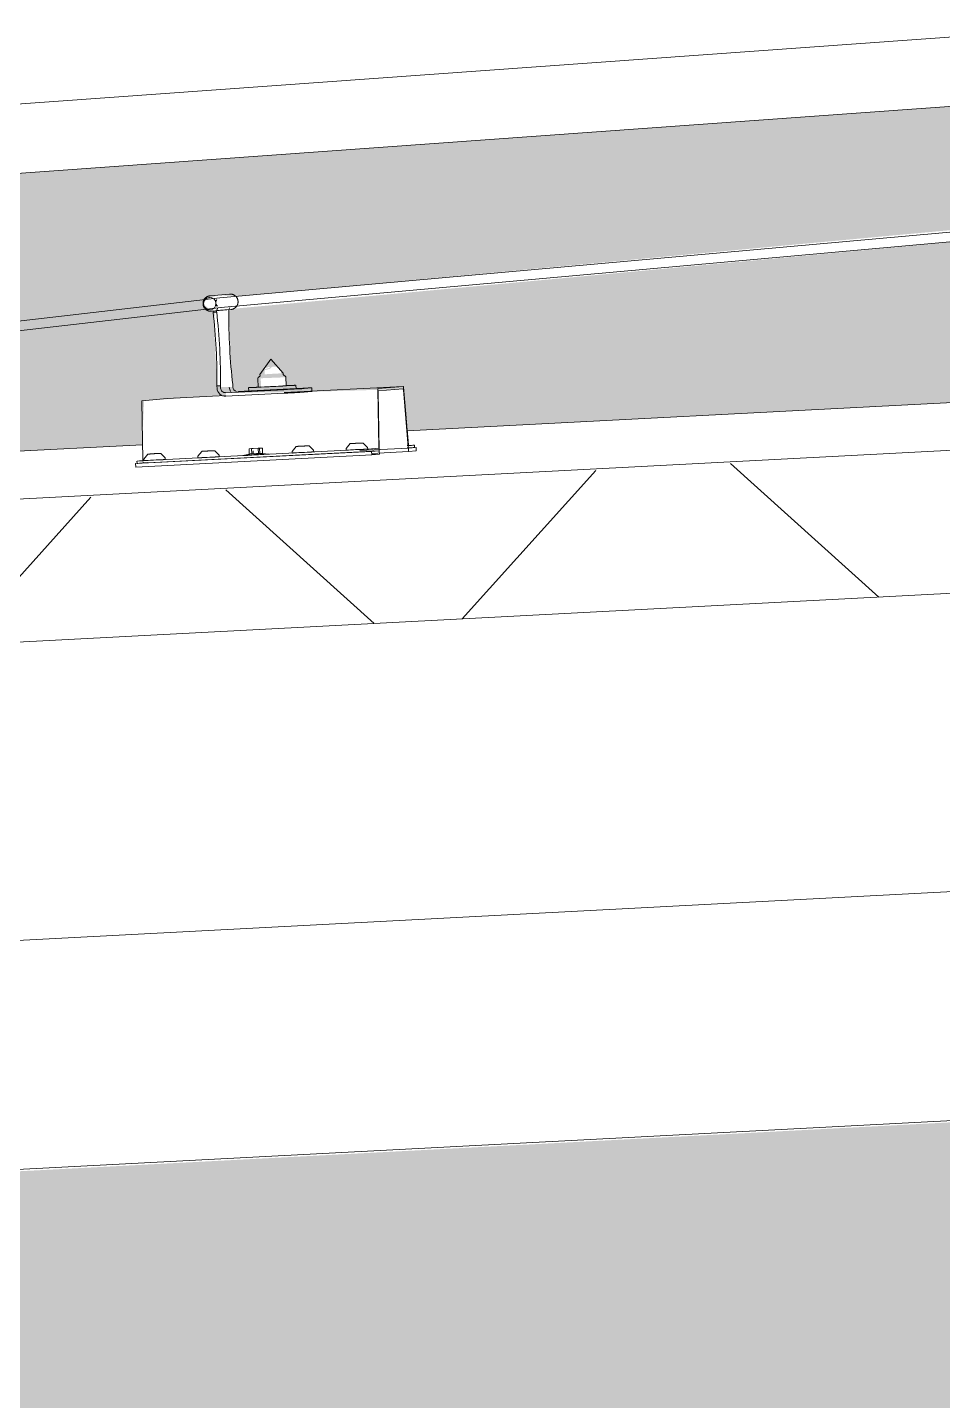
# Model space of a CAD drawing. Header units: millimetres. Extents: x 4237772 to 4686020, y -673 to 29459.
# Drawn here: x 4447365 to 4448133, y 9588 to 10741 of the extents above; entities that cross this region are included whole.
import ezdxf

# ---------------------------------------------------------------- set-up
doc = ezdxf.new("R2010")
doc.units = ezdxf.units.MM
for name, color, linetype, lineweight in [('A-GENM', 13, 'Continuous', 5), ('A-ROOF', 132, 'Continuous', 5), ('A-ROOF-PATT', 132, 'Continuous', 5), ('Q-SPCQ', 91, 'Continuous', 5)]:
    doc.layers.add(name, color=color, linetype=linetype, lineweight=lineweight)

# ---------------------------------------------------------------- blocks, each defined once
blk = doc.blocks.new('Mechanical - Condensers - Mechanical - Condensers-1249279-SECTION - GRIDS B1-B2')
at = {"layer": 'A-GENM'}
h = blk.add_hatch(color=256, dxfattribs=at)
h.paths.add_polyline_path([(4415037.4, 8329.8), (4436182.7, 9438.4), (4436182.7, 10891.3), (4436172.5, 10891.3), (4436172.5, 10439.2), (4414985.1, 9328.4), (4415005.1, 8947.9)])
h.paths.add_polyline_path([(4436716.5, 9466.4), (4437172.1, 9490.2), (4437172.1, 13590.3), (4461105.5, 13590.3), (4461105.5, 14590.3), (4437034.5, 14590), (4436716.5, 14562.1), (4436716.5, 9584)])
h.paths.add_polyline_path([(4436182.7, 10904), (4436182.7, 11332.6), (4436172.5, 11332.6), (4436172.5, 10904)])
h.paths.add_polyline_path([(4436182.7, 11345.3), (4436182.7, 14590.3), (4436172.5, 14590.3), (4436172.5, 11345.3)])
h.paths.add_polyline_path([(4475115.8, 13590.3), (4477373.7, 13590.3), (4477373.7, 14590.3), (4461305.5, 14590.3), (4461305.5, 13590.3), (4474992.1, 13590.3)])
blk.add_hatch(color=256, dxfattribs=at).paths.add_polyline_path([(4414985.1, 9328.4), (4436172.5, 10439.2), (4436075.1, 10534.1), (4414982.2, 9426), (4414981.9, 9414.9), (4414983.9, 9354.3)])
blk.add_line((4436075.1, 10534.1), (4414982.5, 9428.3), dxfattribs=at)
blk = doc.blocks.new('Static Line_Sayfa_Metal Deck_Pan Mount - Up to 15 _ pitch - Max 2 Users-1848369-SECTION - GRIDS B1-B2')
at = {"layer": 'Q-SPCQ'}
for p, q in [((4430069.6, 11248.9), (4421898.8, 10513.6)), ((4421899.5, 10505.7), (4430070.3, 11240.9)), ((4421898.8, 10513.6), (4421163.2, 10428.4)), ((4421906.9, 10516.9), (4421890.5, 10515.4)), ((4421907.1, 10516.9), (4421906.9, 10516.9)), ((4421164.1, 10420.4), (4421899.7, 10505.7)), ((4421891.5, 10502.4), (4421891.7, 10502.5)), ((4421891.7, 10502.5), (4421908, 10503.9)), ((4421893, 10502.8), (4421893, 10501.6)), ((4421893, 10501.6), (4421896, 10501.8)), ((4421896, 10503), (4421897, 10505.1)), ((4421896, 10503), (4421906.3, 10503.9)), ((4421896, 10501.8), (4421896, 10503)), ((4421907.2, 10505.7), (4421906.3, 10503.9)), ((4421906.3, 10503.9), (4421906.3, 10502.7)), ((4421932.4, 10449.4), (4421941.5, 10462.3)), ((4421951.8, 10450.4), (4421941.5, 10462.3)), ((4421930.6, 10446.1), (4421930.9, 10446.8)), ((4421930.6, 10446.1), (4421930.9, 10438.7)), ((4421932.1, 10447.6), (4421930.9, 10446.8)), ((4421932.5, 10448.3), (4421932.1, 10447.6)), ((4421932.4, 10449.4), (4421932.5, 10448.3)), ((4421951.9, 10449.4), (4421951.8, 10450.4)), ((4421951.9, 10449.4), (4421952.3, 10448.7)), ((4421953.6, 10448), (4421952.3, 10448.7)), ((4421954, 10447.3), (4421953.6, 10448)), ((4421954.4, 10439.9), (4421954, 10447.3)), ((4421903.6, 10431.7), (4421854.6, 10429.2)), ((4421899.2, 10439.9), (4421896.3, 10439.7)), ((4421896.3, 10439.7), (4421896.4, 10437.7)), ((4421899.3, 10437.9), (4421899.2, 10439.9)), ((4421952.5, 10436.6), (4421903.5, 10434.1)), ((4421903.7, 10431.1), (4421952.7, 10433.6)), ((4421909.5, 10440.8), (4421909.6, 10438.8)), ((4421913.8, 10435), (4421962.8, 10437.5)), ((4421922.8, 10438.3), (4421923, 10435.3)), ((4422052.7, 10439.4), (4421952.7, 10434.2)), ((4421963, 10434.5), (4421952.7, 10434)), ((4421962.7, 10437.3), (4421962.5, 10440.3)), ((4421969.3, 10437.6), (4421975.8, 10438.1)), ((4421969.5, 10434.6), (4421975.9, 10435.1)), ((4421976, 10435.2), (4421975.9, 10438.1)), ((4422031.3, 10436.7), (4422032.2, 10388.1)), ((4422052.7, 10439.4), (4422031.4, 10437.5)), ((4422032.5, 10386.1), (4422031.6, 10434.7)), ((4422031.7, 10435.5), (4422052.6, 10437.4)), ((4422052.8, 10436.6), (4422056.9, 10388.3)), ((4422057, 10390.4), (4422052.9, 10438.6)), ((4421834.1, 10377.9), (4421833.2, 10426.5)), ((4421833.3, 10427.3), (4421854.6, 10429.2)), ((4421837.8, 10377.1), (4422016.1, 10386.3)), ((4421926.6, 10387.2), (4421923.2, 10387)), ((4421923.2, 10387), (4421925.3, 10387.1)), ((4421923.4, 10382.5), (4421923.2, 10387)), ((4421925.3, 10387.1), (4421930.9, 10387.4)), ((4421925.3, 10387.1), (4421925.6, 10382.6)), ((4421926.7, 10385.2), (4421926.8, 10382.7)), ((4421930.9, 10387.4), (4421934.4, 10387.6)), ((4421930.9, 10387.4), (4421931.1, 10382.8)), ((4421934.4, 10387.6), (4421932.1, 10387.5)), ((4421932.1, 10387.5), (4421932.4, 10382.9)), ((4421934.4, 10387.6), (4421934.6, 10383)), ((4421977.5, 10384.4), (4421977.4, 10385.7)), ((4422004.7, 10387.1), (4422004.8, 10385.8)), ((4422016.1, 10385.5), (4422057.1, 10387.6)), ((4422057, 10387.6), (4422016.1, 10385.5)), ((4422032.5, 10385.4), (4422016.2, 10384.5)), ((4422022.8, 10386.7), (4422022.7, 10388)), ((4422032.5, 10385.4), (4422026.1, 10384.8)), ((4422032.1, 10387.4), (4422027.2, 10386.9)), ((4422027.4, 10384.9), (4422032.4, 10385.4)), ((4422032.7, 10382.4), (4422032.5, 10385.4)), ((4422063.4, 10388.2), (4422057, 10387.6)), ((4422057, 10387.8), (4422063.4, 10388.2)), ((4422057, 10387.6), (4422057.1, 10384.6)), ((4422057.1, 10387.6), (4422062.1, 10388.1)), ((4422057.1, 10384.6), (4422063.6, 10385.2)), ((4422057.1, 10384.8), (4422063.6, 10385.2)), ((4422062, 10390.1), (4422057.2, 10389.6)), ((4422062.2, 10388.1), (4422062.1, 10390.1)), ((4422063.6, 10385.2), (4422063.4, 10388.2)), ((4421828, 10374.6), (4422026.1, 10384.8)), ((4421828, 10374.6), (4421834.4, 10375.2)), ((4421828.2, 10371.6), (4421828, 10374.6)), ((4421828.2, 10371.6), (4422026.2, 10381.8)), ((4421829.1, 10376.7), (4421829.2, 10374.7)), ((4421829.2, 10376.7), (4421834, 10377.2)), ((4421834.3, 10375.2), (4421829.3, 10374.7)), ((4421837.9, 10375.4), (4421834.4, 10375.2)), ((4421834.9, 10378.3), (4421835, 10377)), ((4421837.9, 10375.1), (4422016.2, 10384.3)), ((4421852.9, 10378), (4421852.9, 10379.3)), ((4421880.2, 10380.7), (4421880.3, 10379.4)), ((4421898.2, 10380.3), (4421898.2, 10381.6)), ((4421923.6, 10382.5), (4421917.9, 10381.3)), ((4421926.8, 10381.8), (4421923.5, 10381.6)), ((4421923.5, 10381.6), (4421925.6, 10381.7)), ((4421925.6, 10381.7), (4421931.2, 10382)), ((4421931.2, 10382), (4421934.7, 10382.2)), ((4421934.7, 10382.2), (4421932.4, 10382.1)), ((4421939.8, 10382.5), (4421934.2, 10383)), ((4421959.4, 10384.8), (4421959.5, 10383.5)), ((4422026.1, 10384.8), (4422026.2, 10381.8)), ((4422026.2, 10383), (4422057.1, 10384.6)), ((4422026.2, 10381.8), (4422032.7, 10382.4)), ((4422026.2, 10382.1), (4422032.7, 10382.4))]:
    blk.add_line(p, q, dxfattribs=at)
at = {"layer": 'Q-SPCQ', "flags": 128}
for points in [[(4421885.6, 10512.4), (4421885.4, 10512.1), (4421885.3, 10511.9), (4421885.2, 10511.7), (4421885.1, 10511.4), (4421885, 10511.2), (4421884.9, 10511), (4421884.8, 10510.7), (4421884.8, 10510.5), (4421884.7, 10510.2), (4421884.7, 10510), (4421884.6, 10509.7), (4421884.6, 10509.4), (4421884.6, 10509.2), (4421884.6, 10508.9), (4421884.6, 10508.7), (4421884.6, 10508.4), (4421884.6, 10508.2), (4421884.7, 10507.9), (4421884.7, 10507.7), (4421884.8, 10507.4), (4421884.8, 10507.2), (4421884.9, 10506.9), (4421885, 10506.7), (4421885.1, 10506.4), (4421885.2, 10506.2), (4421885.3, 10506), (4421885.4, 10505.7), (4421885.6, 10505.5), (4421885.7, 10505.3), (4421885.9, 10505.1)], [(4421890.5, 10515.4), (4421890.3, 10515.4), (4421890, 10515.3), (4421889.8, 10515.3), (4421889.5, 10515.2), (4421889.2, 10515.2), (4421889, 10515.1), (4421888.7, 10515), (4421888.5, 10514.9), (4421888.3, 10514.8), (4421888, 10514.7), (4421887.8, 10514.5), (4421887.6, 10514.4), (4421887.4, 10514.2), (4421887.1, 10514.1), (4421886.9, 10513.9), (4421886.7, 10513.7), (4421886.6, 10513.6), (4421886.4, 10513.4), (4421886.2, 10513.2), (4421886, 10513), (4421885.9, 10512.8), (4421885.7, 10512.6)], [(4421908, 10503.9), (4421908.3, 10504), (4421908.6, 10504), (4421908.8, 10504), (4421909.1, 10504.1), (4421909.3, 10504.2), (4421909.6, 10504.3), (4421909.8, 10504.3), (4421910.1, 10504.5), (4421910.3, 10504.6), (4421910.5, 10504.7), (4421910.8, 10504.8), (4421911, 10504.9), (4421911.2, 10505.1), (4421911.4, 10505.2), (4421911.6, 10505.4), (4421911.8, 10505.6), (4421912, 10505.8), (4421912.2, 10506), (4421912.4, 10506.1), (4421912.5, 10506.3), (4421912.7, 10506.5), (4421912.9, 10506.8), (4421913, 10507), (4421913.1, 10507.2), (4421913.3, 10507.4), (4421913.4, 10507.7), (4421913.5, 10507.9), (4421913.6, 10508.1), (4421913.7, 10508.4), (4421913.7, 10508.6), (4421913.8, 10508.9), (4421913.9, 10509.1), (4421913.9, 10509.4), (4421913.9, 10509.6), (4421914, 10509.9), (4421914, 10510.1), (4421914, 10510.4), (4421914, 10510.7), (4421914, 10510.9), (4421913.9, 10511.2), (4421913.9, 10511.4), (4421913.9, 10511.7), (4421913.8, 10511.9), (4421913.7, 10512.2), (4421913.7, 10512.4), (4421913.6, 10512.7), (4421913.5, 10512.9), (4421913.4, 10513.1), (4421913.3, 10513.4), (4421913.1, 10513.6), (4421913, 10513.8), (4421912.9, 10514), (4421912.7, 10514.2), (4421912.6, 10514.5), (4421912.4, 10514.7), (4421912.2, 10514.8), (4421912, 10515), (4421911.8, 10515.2), (4421911.6, 10515.4), (4421911.4, 10515.5), (4421911.2, 10515.7), (4421911, 10515.8), (4421910.8, 10516), (4421910.6, 10516.1), (4421910.3, 10516.2), (4421910.1, 10516.3), (4421909.9, 10516.4), (4421909.6, 10516.5), (4421909.4, 10516.6), (4421909.1, 10516.7), (4421908.8, 10516.8), (4421908.6, 10516.8), (4421908.3, 10516.8), (4421908.1, 10516.9), (4421907.8, 10516.9), (4421907.5, 10516.9), (4421907.3, 10516.9), (4421907.1, 10516.9)], [(4421886.2, 10504.7), (4421886.4, 10504.5), (4421886.5, 10504.3), (4421886.7, 10504.1), (4421886.9, 10504), (4421887.1, 10503.8), (4421887.3, 10503.6), (4421887.6, 10503.5), (4421887.8, 10503.3), (4421888, 10503.2), (4421888.2, 10503.1), (4421888.5, 10503), (4421888.7, 10502.9), (4421889, 10502.8), (4421889.2, 10502.7), (4421889.5, 10502.6), (4421889.7, 10502.6), (4421890, 10502.5), (4421890.2, 10502.5), (4421890.5, 10502.5), (4421890.8, 10502.4), (4421891, 10502.4), (4421891.3, 10502.4), (4421891.5, 10502.4)], [(4421898.2, 10381.6), (4421894.4, 10385.4), (4421894.2, 10385.4), (4421894.1, 10385.4), (4421894, 10385.4), (4421894, 10385.4), (4421893.9, 10385.4), (4421893.8, 10385.4), (4421893.8, 10385.4), (4421893.7, 10385.4), (4421893.6, 10385.4), (4421893.5, 10385.4), (4421893.4, 10385.4), (4421893.3, 10385.4), (4421893.2, 10385.4), (4421893.1, 10385.4), (4421893, 10385.4), (4421892.9, 10385.4), (4421892.7, 10385.4), (4421892.6, 10385.4), (4421892.5, 10385.4), (4421892.3, 10385.3), (4421892.2, 10385.3), (4421892, 10385.3), (4421891.8, 10385.3), (4421891.7, 10385.3), (4421891.5, 10385.3), (4421891.3, 10385.3), (4421891.2, 10385.3), (4421891, 10385.3), (4421890.8, 10385.3), (4421890.6, 10385.3), (4421890.4, 10385.3), (4421890.2, 10385.2), (4421890, 10385.2), (4421889.8, 10385.2), (4421889.6, 10385.2), (4421889.4, 10385.2), (4421889.2, 10385.2), (4421889, 10385.2), (4421888.8, 10385.2), (4421888.6, 10385.2), (4421888.4, 10385.1), (4421888.2, 10385.1), (4421888, 10385.1), (4421887.8, 10385.1), (4421887.6, 10385.1), (4421887.4, 10385.1), (4421887.3, 10385.1), (4421887.1, 10385.1), (4421886.9, 10385.1), (4421886.7, 10385.1), (4421886.5, 10385), (4421886.4, 10385), (4421886.2, 10385), (4421886, 10385), (4421885.9, 10385), (4421885.7, 10385), (4421885.6, 10385), (4421885.4, 10385), (4421885.3, 10385), (4421885.1, 10385), (4421885, 10385), (4421884.9, 10385), (4421884.8, 10384.9), (4421884.7, 10384.9), (4421884.6, 10384.9), (4421884.5, 10384.9), (4421884.4, 10384.9), (4421884.3, 10384.9), (4421884.2, 10384.9), (4421884.1, 10384.9), (4421884.1, 10384.9), (4421884, 10384.9), (4421884, 10384.9), (4421883.9, 10384.9), (4421883.9, 10384.9)], [(4421959.4, 10384.8), (4421962.7, 10388.9), (4421963, 10389), (4421963.1, 10389), (4421963.1, 10389)], [(4421977.4, 10385.7), (4421973.7, 10389.5), (4421973.4, 10389.5), (4421973.3, 10389.5), (4421973.2, 10389.5), (4421973.2, 10389.5), (4421973.1, 10389.5), (4421973.1, 10389.5), (4421973, 10389.5), (4421972.9, 10389.5), (4421972.8, 10389.5), (4421972.7, 10389.5), (4421972.7, 10389.5), (4421972.6, 10389.5), (4421972.5, 10389.5), (4421972.3, 10389.5), (4421972.2, 10389.5), (4421972.1, 10389.5), (4421972, 10389.4), (4421971.8, 10389.4), (4421971.7, 10389.4), (4421971.5, 10389.4), (4421971.4, 10389.4), (4421971.2, 10389.4), (4421971.1, 10389.4), (4421970.9, 10389.4), (4421970.7, 10389.4), (4421970.6, 10389.4), (4421970.4, 10389.4), (4421970.2, 10389.4), (4421970, 10389.4), (4421969.8, 10389.3), (4421969.6, 10389.3), (4421969.4, 10389.3), (4421969.2, 10389.3), (4421969, 10389.3), (4421968.8, 10389.3), (4421968.6, 10389.3), (4421968.4, 10389.3), (4421968.2, 10389.3), (4421968, 10389.3), (4421967.8, 10389.2), (4421967.6, 10389.2), (4421967.5, 10389.2), (4421967.3, 10389.2), (4421967.1, 10389.2), (4421966.9, 10389.2), (4421966.7, 10389.2), (4421966.5, 10389.2), (4421966.3, 10389.2), (4421966.1, 10389.1), (4421965.9, 10389.1), (4421965.8, 10389.1), (4421965.6, 10389.1), (4421965.4, 10389.1), (4421965.2, 10389.1), (4421965.1, 10389.1), (4421964.9, 10389.1), (4421964.8, 10389.1), (4421964.6, 10389.1), (4421964.5, 10389.1), (4421964.4, 10389.1), (4421964.2, 10389), (4421964.1, 10389), (4421964, 10389), (4421963.9, 10389), (4421963.8, 10389), (4421963.7, 10389), (4421963.6, 10389), (4421963.5, 10389), (4421963.4, 10389), (4421963.4, 10389), (4421963.3, 10389), (4421963.2, 10389), (4421963.2, 10389), (4421963.1, 10389), (4421963.1, 10389)], [(4422004.7, 10387.1), (4422008, 10391.3), (4422008.3, 10391.3), (4422008.4, 10391.3), (4422008.4, 10391.3)], [(4422022.7, 10388), (4422019, 10391.8), (4422018.7, 10391.8), (4422018.6, 10391.8), (4422018.5, 10391.8), (4422018.5, 10391.8), (4422018.4, 10391.8), (4422018.4, 10391.8), (4422018.3, 10391.8), (4422018.2, 10391.8), (4422018.1, 10391.8), (4422018, 10391.8), (4422018, 10391.8), (4422017.9, 10391.8), (4422017.7, 10391.8), (4422017.6, 10391.8), (4422017.5, 10391.8), (4422017.4, 10391.8), (4422017.3, 10391.8), (4422017.1, 10391.8), (4422017, 10391.8), (4422016.8, 10391.8), (4422016.7, 10391.8), (4422016.5, 10391.7), (4422016.4, 10391.7), (4422016.2, 10391.7), (4422016, 10391.7), (4422015.9, 10391.7), (4422015.7, 10391.7), (4422015.5, 10391.7), (4422015.3, 10391.7), (4422015.1, 10391.7), (4422014.9, 10391.7), (4422014.7, 10391.7), (4422014.5, 10391.6), (4422014.3, 10391.6), (4422014.1, 10391.6), (4422013.9, 10391.6), (4422013.7, 10391.6), (4422013.5, 10391.6), (4422013.3, 10391.6), (4422013.1, 10391.6), (4422012.9, 10391.6), (4422012.7, 10391.6), (4422012.6, 10391.5), (4422012.4, 10391.5), (4422012.2, 10391.5), (4422012, 10391.5), (4422011.8, 10391.5), (4422011.6, 10391.5), (4422011.4, 10391.5), (4422011.2, 10391.5), (4422011.1, 10391.5), (4422010.9, 10391.5), (4422010.7, 10391.4), (4422010.5, 10391.4), (4422010.4, 10391.4), (4422010.2, 10391.4), (4422010.1, 10391.4), (4422009.9, 10391.4), (4422009.8, 10391.4), (4422009.7, 10391.4), (4422009.5, 10391.4), (4422009.4, 10391.4), (4422009.3, 10391.4), (4422009.2, 10391.4), (4422009.1, 10391.4), (4422009, 10391.3), (4422008.9, 10391.3), (4422008.8, 10391.3), (4422008.7, 10391.3), (4422008.7, 10391.3), (4422008.6, 10391.3), (4422008.5, 10391.3), (4422008.5, 10391.3), (4422008.4, 10391.3), (4422008.4, 10391.3)], [(4421834.9, 10378.3), (4421838.2, 10382.5), (4421838.5, 10382.5), (4421838.6, 10382.6), (4421838.6, 10382.6)], [(4421852.9, 10379.3), (4421849.1, 10383.1), (4421848.9, 10383.1), (4421848.8, 10383.1), (4421848.7, 10383.1), (4421848.7, 10383.1), (4421848.6, 10383.1), (4421848.5, 10383.1), (4421848.5, 10383.1), (4421848.4, 10383.1), (4421848.3, 10383.1), (4421848.2, 10383.1), (4421848.1, 10383.1), (4421848, 10383.1), (4421847.9, 10383.1), (4421847.8, 10383), (4421847.7, 10383), (4421847.6, 10383), (4421847.4, 10383), (4421847.3, 10383), (4421847.2, 10383), (4421847, 10383), (4421846.9, 10383), (4421846.7, 10383), (4421846.5, 10383), (4421846.4, 10383), (4421846.2, 10383), (4421846, 10383), (4421845.9, 10383), (4421845.7, 10382.9), (4421845.5, 10382.9), (4421845.3, 10382.9), (4421845.1, 10382.9), (4421844.9, 10382.9), (4421844.7, 10382.9), (4421844.5, 10382.9), (4421844.3, 10382.9), (4421844.1, 10382.9), (4421843.9, 10382.9), (4421843.7, 10382.8), (4421843.5, 10382.8), (4421843.3, 10382.8), (4421843.1, 10382.8), (4421842.9, 10382.8), (4421842.7, 10382.8), (4421842.5, 10382.8), (4421842.3, 10382.8), (4421842.2, 10382.8), (4421842, 10382.8), (4421841.8, 10382.7), (4421841.6, 10382.7), (4421841.4, 10382.7), (4421841.2, 10382.7), (4421841.1, 10382.7), (4421840.9, 10382.7), (4421840.7, 10382.7), (4421840.6, 10382.7), (4421840.4, 10382.7), (4421840.3, 10382.7), (4421840.1, 10382.6), (4421840, 10382.6), (4421839.8, 10382.6), (4421839.7, 10382.6), (4421839.6, 10382.6), (4421839.5, 10382.6), (4421839.4, 10382.6), (4421839.3, 10382.6), (4421839.2, 10382.6), (4421839.1, 10382.6), (4421839, 10382.6), (4421838.9, 10382.6), (4421838.9, 10382.6), (4421838.8, 10382.6), (4421838.7, 10382.6), (4421838.7, 10382.6), (4421838.6, 10382.6), (4421838.6, 10382.6)], [(4421880.2, 10380.7), (4421883.5, 10384.8), (4421883.8, 10384.9), (4421883.9, 10384.9), (4421883.9, 10384.9)]]:
    blk.add_lwpolyline(points, dxfattribs=at)
at = {"layer": 'Q-SPCQ'}
for centre, major_axis, ratio, start_param, end_param in [((4421890.3, 10508.9), (-0.47, 5.2), 0.991613, 0, 3.103664), ((4421890.3, 10508.9), (-0.47, 5.2), 0.991613, 3.103664, 6.245256), ((4421899.2, 10509.7), (-0.36, 3.98), 0.991613, 0.747469, 1.532867), ((4421886.6, 10470), (-3.6, 69.9), 0.129148, 4.258548, 5.176114), ((4421899.2, 10509.7), (-0.36, 3.98), 0.991613, 1.532867, 2.318266), ((4421899.3, 10509.7), (-0.36, 3.98), 0.991613, 1.009269, 1.532867), ((4421899.3, 10509.7), (-0.36, 3.98), 0.991613, 1.532867, 2.318266), ((4421889.6, 10470.1), (-3.6, 69.9), 0.129148, 4.258548, 5.176114), ((4421916, 10472.5), (-3.6, 69.9), 0.129148, 1.116956, 2.034521), ((4421903.3, 10438.1), (-0.63, 6.97), 0.991613, 1.532867, 3.103664), ((4421903.3, 10438.1), (-0.36, 3.98), 0.991613, 1.532867, 3.103664), ((4421913.6, 10439), (-0.63, 6.97), 0.991613, 1.532867, 2.056466), ((4421913.6, 10439), (-0.36, 3.98), 0.991613, 1.532867, 2.841864), ((4421942.7, 10439.3), (19.8, 1), 0.004901, 3.012082, 6.153674), ((4421942.8, 10436.3), (19.8, 1), 0.004901, 3.012082, 6.153674), ((4421942.7, 10439.3), (19.8, 1), 0.004901, 2.076476, 3.012082), ((4421942.8, 10436.3), (19.8, 1), 0.004901, 6.153674, 9.295267), ((4421942.7, 10439.3), (11.7, 0.6), 0.004901, 3.012082, 6.153674), ((4421942.7, 10439.3), (11.7, 0.6), 0.004901, 2.602437, 3.012082), ((4421954.5, 10436.8), (15, 0.8), 0.004901, 4.582878, 6.153674), ((4421954.6, 10433.8), (15, 0.8), 0.004901, 4.582878, 6.153674), ((4421942.7, 10439.3), (19.8, 1), 0.004901, 6.153674, 7.186127), ((4421960.9, 10437.4), (15, 0.8), 0.004901, 6.153674, 7.724471), ((4421961.1, 10434.4), (15, 0.8), 0.004901, 6.153674, 7.724471), ((4422031.4, 10436.5), (-0.051, 0.999), 0.129148, 0.004942, 1.323579), ((4422031.7, 10434.5), (-0.051, 0.999), 0.129148, 0.004942, 1.323579), ((4422052.6, 10436.4), (-0.051, 0.999), 0.129148, 4.969491, 6.283185), ((4422052.7, 10438.4), (-0.051, 0.999), 0.129148, 4.969491, 5.848582), ((4421833.3, 10426.3), (-0.051, 0.999), 0.129148, 0.224715, 1.323579), ((4422013.8, 10386.3), (8.99, 0.47), 0.004901, 3.012082, 4.059279), ((4422013.8, 10386.3), (8.99, 0.47), 0.004901, 6.153674, 9.295267), ((4422017.3, 10386.4), (9.99, 0.52), 0.004901, 4.582878, 6.153674), ((4422013.8, 10386.3), (8.99, 0.47), 0.004901, 5.106477, 6.153674), ((4422032, 10388.4), (-0.051, 0.999), 0.129148, 3.366308, 4.465172), ((4422032.4, 10386.4), (-0.051, 0.999), 0.129148, 3.146535, 4.465172), ((4422052.1, 10389.5), (9.99, 0.52), 0.004901, 6.153674, 7.462671), ((4422052.2, 10387.5), (9.99, 0.52), 0.004901, 6.153674, 7.462671), ((4422057, 10388.6), (-0.051, 0.999), 0.129148, 1.827898, 2.926762), ((4422057.1, 10390.6), (-0.051, 0.999), 0.129148, 1.827898, 3.141593), ((4421839.1, 10377.2), (9.99, 0.52), 0.004901, 3.012082, 4.582878), ((4421839.2, 10375.2), (9.99, 0.52), 0.004901, 3.012082, 3.535681), ((4421834, 10378.2), (-0.051, 0.999), 0.129148, 3.366308, 4.465172), ((4421834.3, 10376.2), (-0.051, 0.999), 0.129148, 3.146535, 4.465172), ((4421844, 10377.5), (8.99, 0.47), 0.004901, 3.012082, 3.86853), ((4421844, 10377.5), (8.99, 0.47), 0.004901, 6.153674, 9.295267), ((4421844, 10377.5), (8.99, 0.47), 0.004901, 5.106477, 6.153674), ((4421889.2, 10379.8), (8.99, 0.47), 0.004901, 3.012082, 4.059279), ((4421889.2, 10379.8), (8.99, 0.47), 0.004901, 6.153674, 9.295267), ((4421889.2, 10379.8), (8.99, 0.47), 0.004901, 5.106477, 6.153674), ((4421928.9, 10381.9), (11, 0.6), 0.004901, 3.012082, 4.059279), ((4421928.9, 10381.9), (11, 0.6), 0.004901, 6.153674, 9.295267), ((4421928.9, 10381.9), (11, 0.6), 0.004901, 5.106477, 6.153674), ((4421968.5, 10383.9), (8.99, 0.47), 0.004901, 3.012082, 4.059279), ((4421968.5, 10383.9), (8.99, 0.47), 0.004901, 6.153674, 9.295267), ((4421968.5, 10383.9), (8.99, 0.47), 0.004901, 5.106477, 6.153674), ((4422017.5, 10384.4), (9.99, 0.52), 0.004901, 5.630076, 6.153674)]:
    blk.add_ellipse(centre, major_axis=major_axis, ratio=ratio, start_param=start_param, end_param=end_param, dxfattribs=at)
for points in [[(4421923.4, 10382.5), (4421924, 10382.6), (4421925.1, 10382.7), (4421926.2, 10382.7), (4421926.8, 10382.7)], [(4421925.6, 10382.6), (4421925.2, 10382.6), (4421924.5, 10382.7), (4421923.8, 10382.6), (4421923.4, 10382.5)], [(4421931.1, 10382.8), (4421930.2, 10382.9), (4421928.3, 10382.8), (4421926.5, 10382.7), (4421925.6, 10382.6)], [(4421926.8, 10382.7), (4421927.7, 10382.8), (4421929.6, 10383), (4421931.4, 10383), (4421932.4, 10382.9)], [(4421934.6, 10383), (4421934, 10383), (4421932.9, 10383.1), (4421931.7, 10382.9), (4421931.1, 10382.8)], [(4421932.4, 10382.9), (4421932.7, 10383), (4421933.5, 10383.1), (4421934.2, 10383.1), (4421934.6, 10383)]]:
    blk.add_open_spline(points, degree=3, dxfattribs=at)
blk = doc.blocks.new('GT01 - GT01-2642391-SECTION - GRIDS B1-B2')
at = {"layer": 'A-GENM'}
for p, q in [((4409876.5, 9824.6), (4428941.3, 11194.8)), ((4409878.6, 9824.6), (4428943.2, 11194.8))]:
    blk.add_line(p, q, dxfattribs=at)

msp = doc.modelspace()

# ---------------------------------------------------------------- hatches: boundary and pattern name
at = {"layer": 'A-ROOF-PATT'}
h = msp.add_hatch(dxfattribs=at)
h.set_pattern_fill('FP_187', color=256, style=0, pattern_type=2)
h.set_pattern_definition([(3.013, (37691.9309, -226018.123), (-31.18210451525, -1.0529e-05), [])])
h.paths.add_polyline_path([(4446822.7, 10371.9), (4446831.5, 10372.4), (4446831.7, 10369.1), (4446837.2, 10370), (4446837.1, 10372.7), (4446822.1, 10371.9)])
h.paths.add_polyline_path([(4447460.8, 10390.4), (4447461.4, 10390.4), (4447460.8, 10426.5)])
h.paths.add_polyline_path([(4435506.2, 9766.6), (4446705.4, 10350.9), (4446710.4, 10360.2), (4446785.1, 10367.4), (4446784.9, 10370), (4446800.8, 10373.4), (4446800.3, 10382.5), (4446826.3, 10384), (4446826.9, 10372.6), (4446852.5, 10373.8), (4446852.8, 10370.2), (4446922.5, 10373.8), (4446927.3, 10362.5), (4447460.8, 10390.4), (4447462.7, 10427.3), (4447531.2, 10432.2), (4447531.1, 10434.1), (4447580.2, 10434.4), (4447580.2, 10434.2), (4447680.2, 10437.1), (4447680.7, 10432.2), (4447684.4, 10402), (4461505.4, 11123.2), (4461702.7, 11188.8), (4461702.7, 11216.8), (4461413.3, 11202), (4461413.3, 11495.4), (4461113.1, 11479.6), (4461111.4, 11277.7), (4460816.9, 11226.6), (4460803.9, 11228.3), (4460788.7, 11235.7), (4460779, 11244.5), (4460771.9, 11255.5), (4460768, 11268), (4460767.5, 11281), (4460770.3, 11293.8), (4460775.3, 11303.8), (4460785.5, 11315), (4460797.5, 11322.2), (4460814.6, 11327), (4461013.1, 11362), (4461013.1, 11474.3), (4456579.3, 11241.1), (4456599.2, 11193.6), (4456641.7, 11195.8), (4456641.7, 11189.8), (4456526.4, 11181.1), (4456524.9, 11187.2), (4456505.6, 11233.2), (4456436.4, 11228.9), (4456419.8, 11178.3), (4456306.6, 11169.8), (4456306.4, 11175.8), (4456349.2, 11179.6), (4456366.4, 11229.1), (4456348.5, 11228.9), (4455705.8, 11195.1), (4455707.7, 11174), (4455697.4, 11174.6), (4455696, 11175), (4455694.3, 11174.9), (4455693.6, 11194.5), (4454961.7, 11155.2), (4454964.9, 11107.2), (4454954.6, 11107.7), (4454953.8, 11108.2), (4454951.5, 11108.1), (4454949.8, 11155.3), (4454420.5, 11126), (4454221.1, 11106), (4454218.8, 11104), (4454220.6, 11056.5), (4454222.1, 11040.3), (4454211.8, 11040.9), (4454211.1, 11041.4), (4454208.8, 11041.3), (4454206.2, 11096.3), (4454207, 11103.2), (4454208.5, 11103.3), (4454208.5, 11104.4), (4454203, 11105.2), (4454198.4, 11106), (4453478.3, 11039.1), (4453476, 11037.1), (4453477.9, 10989.7), (4453479.4, 10973.5), (4453469.1, 10974.1), (4453468.3, 10974.5), (4453466, 10974.4), (4453463.5, 11029.4), (4453464.3, 11036.4), (4453465.7, 11036.5), (4453465.7, 11037.5), (4453460.3, 11038.3), (4453455.7, 11039.1), (4452735.5, 10972.3), (4452733.2, 10970.3), (4452735.1, 10922.9), (4452736.6, 10906.7), (4452726.3, 10907.2), (4452725.5, 10907.7), (4452723.2, 10907.6), (4452720.7, 10962.6), (4452721.5, 10969.6), (4452723, 10969.6), (4452722.9, 10970.7), (4452717.5, 10971.5), (4452712.9, 10972.3), (4451992.8, 10905.4), (4451990.4, 10903.5), (4451992.3, 10856), (4451993.8, 10839.8), (4451983.5, 10840.4), (4451982.7, 10840.9), (4451980.5, 10840.7), (4451977.9, 10895.7), (4451978.7, 10902.7), (4451980.2, 10902.8), (4451980.1, 10903.9), (4451974.7, 10904.7), (4451970.1, 10905.5), (4451250, 10838.6), (4451247.7, 10836.6), (4451249.5, 10789.2), (4451251.1, 10773), (4451240.7, 10773.6), (4451240, 10774), (4451237.7, 10773.9), (4451235.1, 10828.9), (4451235.9, 10835.9), (4451237.4, 10836), (4451237.4, 10837), (4451232, 10837.8), (4451227.3, 10838.6), (4450507.2, 10771.8), (4450504.9, 10769.8), (4450506.8, 10722.3), (4450508.3, 10706.2), (4450498, 10706.7), (4450497.2, 10707.2), (4450494.9, 10707.1), (4450492.4, 10762.1), (4450493.2, 10769.1), (4450494.7, 10769.1), (4450494.6, 10770.2), (4450489.2, 10771), (4450484.6, 10771.8), (4449764.4, 10704.9), (4449762.1, 10703), (4449764, 10655.5), (4449765.5, 10639.3), (4449755.2, 10639.9), (4449755, 10640.4), (4449752.1, 10640.2), (4449749.6, 10695.2), (4449750.4, 10702.2), (4449751.9, 10702.3), (4449751.8, 10703.4), (4449746.4, 10704.2), (4449741.8, 10705), (4449021.7, 10638.1), (4449019.4, 10636.1), (4449021.2, 10588.7), (4449022.7, 10572.5), (4449012.4, 10573.1), (4449011.7, 10573.5), (4449009.4, 10573.4), (4449006.8, 10628.4), (4449007.6, 10635.4), (4449009.1, 10635.5), (4449009, 10636.5), (4449003.6, 10637.3), (4448999, 10638.1), (4448278.9, 10571.3), (4448276.6, 10569.3), (4448279.4, 10511.8), (4448280, 10505.6), (4448269.6, 10507), (4448269.5, 10506.7), (4448266.6, 10508.8), (4448264, 10561.6), (4448264.8, 10568.6), (4448266.3, 10568.6), (4448266.3, 10569.7), (4448260.9, 10570.5), (4448256.3, 10571.3), (4447536.1, 10504.4), (4447533.8, 10502.4), (4447535.7, 10455), (4447537.2, 10438.8), (4447526.9, 10438.8), (4447526.1, 10439.8), (4447523.8, 10439.7), (4447521.3, 10494.7), (4447522.1, 10501.7), (4447523.6, 10501.8), (4447523.5, 10502.8), (4447518.1, 10503.6), (4447513.4, 10507.6), (4447513.2, 10511.2), (4447524.1, 10515.9), (4447537.5, 10515.4), (4447540.4, 10514.9), (4448261.8, 10581.9), (4448264.1, 10582.5), (4448280.3, 10582.3), (4448283.2, 10581.7), (4449006, 10648), (4449006.8, 10649.4), (4449023.1, 10649.1), (4449025.9, 10648.6), (4449747.3, 10715.6), (4449749.6, 10716.2), (4449765.8, 10715.9), (4449768.7, 10715.4), (4450490.1, 10782.4), (4450492.4, 10783), (4450508.6, 10782.8), (4450511.5, 10782.2), (4451232.9, 10849.3), (4451235.2, 10849.9), (4451251.4, 10849.6), (4451254.3, 10849.1), (4451975.6, 10916.1), (4451977.9, 10916.7), (4451994.1, 10916.4), (4451997, 10915.9), (4452718.4, 10982.9), (4452720.7, 10983.5), (4452736.9, 10983.3), (4452739.8, 10982.8), (4453461.2, 11049.8), (4453463.5, 11050.4), (4453479.7, 11050.1), (4453482.6, 11049.6), (4453969.2, 11093.5), (4435680.2, 9779.1)])
h.paths.add_polyline_path([(4446778.8, 10354.8), (4446851.4, 10360), (4446849.5, 10364.3), (4446780.4, 10360), (4446779.5, 10357.1)])
h.paths.add_polyline_path([(4446805.3, 10371.6), (4446806.8, 10373.8), (4446805.4, 10373.4)])
h.paths.add_polyline_path([(4446781.8, 10372.8), (4446781.8, 10392.8), (4446777.1, 10392.8), (4446786.9, 10439.9), (4446791.8, 10440.2), (4446796.6, 10391.1), (4446798.5, 10374.3), (4446784.9, 10373.1)])
h.paths.add_polyline_path([(4446800.2, 10384.7), (4446802.9, 10389.4), (4446810.6, 10391.8), (4446827, 10386.4), (4446802.9, 10384.8)])
h.paths.add_polyline_path([(4447531.1, 10434.1), (4447588, 10437.4), (4447534.7, 10434.3)])
h.paths.add_polyline_path([(4448198.5, 10438.4), (4448198.3, 10441.4), (4448204.4, 10444.2), (4448204.3, 10452.2), (4448205.5, 10494.1), (4448274, 10498.5), (4448274, 10500.9), (4448330.7, 10504.2), (4448322.9, 10503.5), (4448323, 10501.1), (4448423, 10504), (4448425, 10481.1), (4448427.5, 10454.7), (4448427.3, 10453.7), (4448427.2, 10451.4), (4448203.5, 10438.7)])
h.paths.add_polyline_path([(4447560.9, 10438.8), (4447560.5, 10446.2), (4447581.5, 10447), (4447581.9, 10439.9), (4447561.3, 10438.8)])
h.paths.add_polyline_path([(4447561.2, 10453.4), (4447567.5, 10455.8), (4447568.3, 10454.9), (4447565.3, 10454.2)])
h.paths.add_polyline_path([(4447563.8, 10449.5), (4447563.8, 10452.9), (4447568.3, 10454.2), (4447570.2, 10455.8), (4447575, 10455.8), (4447578.6, 10452.2), (4447577.4, 10450.3), (4447568.3, 10449.8)])
h.paths.add_polyline_path([(4448941.3, 10505.3), (4448941.1, 10508.3), (4448947.2, 10511), (4448947.1, 10519.1), (4448948.3, 10560.9), (4449016.7, 10565.4), (4449016.8, 10567.8), (4449073.5, 10571), (4449065.6, 10570.3), (4449065.8, 10567.9), (4449165.8, 10570.8), (4449166.7, 10560.6), (4449170.2, 10521.5), (4449170.1, 10520.5), (4449170, 10518.3), (4448948.6, 10505.7)])
h.paths.add_polyline_path([(4448303.7, 10505.6), (4448303.3, 10513), (4448324.4, 10511.8), (4448324.6, 10506.7), (4448304, 10505.6)])
h.paths.add_polyline_path([(4448304, 10520.2), (4448310.2, 10522.6), (4448311.1, 10521.7), (4448308.1, 10521.1)])
h.paths.add_polyline_path([(4448306.6, 10516.4), (4448306.6, 10519.8), (4448311.1, 10521.1), (4448313, 10522.6), (4448317.8, 10522.6), (4448321.3, 10519), (4448320.2, 10517.1), (4448311.1, 10516.6)])
h.paths.add_polyline_path([(4449684, 10572.1), (4449683.9, 10575.1), (4449690, 10577.9), (4449689.8, 10585.9), (4449691, 10627.8), (4449759.5, 10632.2), (4449759.5, 10634.6), (4449816.3, 10637.9), (4449808.4, 10637.1), (4449808.6, 10634.7), (4449908.6, 10637.6), (4449909.5, 10627.5), (4449913, 10588.4), (4449912.9, 10587.3), (4449912.8, 10585.1), (4449689.1, 10572.4)])
h.paths.add_polyline_path([(4449046.5, 10572.5), (4449046.1, 10579.9), (4449067, 10580.7), (4449067.4, 10573.6), (4449046.8, 10572.5)])
h.paths.add_polyline_path([(4449046.7, 10587.1), (4449053, 10589.5), (4449053.8, 10588.5), (4449050.9, 10587.9)])
h.paths.add_polyline_path([(4449049.3, 10583.2), (4449049.3, 10586.6), (4449053.8, 10587.9), (4449055.7, 10589.5), (4449060.6, 10589.5), (4449064.1, 10585.8), (4449062.9, 10583.9), (4449053.9, 10583.4)])
h.paths.add_polyline_path([(4450426.8, 10639), (4450426.6, 10642), (4450432.7, 10644.7), (4450432.6, 10652.7), (4450433.8, 10694.6), (4450502.3, 10699), (4450502.3, 10701.4), (4450559, 10704.7), (4450551.2, 10704), (4450551.3, 10701.6), (4450651.3, 10704.5), (4450652.2, 10694.3), (4450655.8, 10655.2), (4450655.6, 10654.2), (4450655.5, 10651.9), (4450484.9, 10642)])
h.paths.add_polyline_path([(4449789.2, 10639.3), (4449788.9, 10646.7), (4449809.8, 10647.6), (4449810.2, 10640.4), (4449789.6, 10639.3)])
h.paths.add_polyline_path([(4449789.5, 10653.9), (4449795.8, 10656.3), (4449796.6, 10655.4), (4449793.6, 10654.7)])
h.paths.add_polyline_path([(4449792.1, 10650), (4449792.1, 10653.5), (4449796.6, 10654.7), (4449798.5, 10656.3), (4449803.3, 10656.3), (4449806.9, 10652.7), (4449805.7, 10650.8), (4449796.6, 10650.3)])
h.paths.add_polyline_path([(4451169.6, 10705.8), (4451169.4, 10708.8), (4451175.5, 10711.6), (4451175.4, 10719.6), (4451176.6, 10761.4), (4451245.1, 10765.9), (4451246.9, 10768.5), (4451301.8, 10771.5), (4451293.9, 10770.8), (4451294.1, 10768.4), (4451394.1, 10771.3), (4451395, 10761.1), (4451398.6, 10722), (4451398.4, 10721), (4451398.3, 10718.8), (4451174.6, 10706.1)])
h.paths.add_polyline_path([(4450532, 10706.1), (4450531.6, 10713.5), (4450552.6, 10713.9), (4450553, 10707.3), (4450532.4, 10706.2)])
h.paths.add_polyline_path([(4450532.3, 10720.7), (4450538.6, 10723.1), (4450539, 10722.1), (4450536.4, 10721.6)])
h.paths.add_polyline_path([(4450534.9, 10716.9), (4450532.3, 10720.7), (4450539.4, 10721.6), (4450541.3, 10723.1), (4450546.1, 10723.1), (4450549.7, 10719.5), (4450548.5, 10717.6), (4450539.3, 10717.1)])
h.paths.add_polyline_path([(4451912.3, 10772.6), (4451912.2, 10775.6), (4451918.3, 10778.4), (4451918.2, 10786.4), (4451919.4, 10828.3), (4451987.8, 10832.7), (4451989.4, 10835.3), (4452044.6, 10838.4), (4452036.7, 10837.6), (4452036.9, 10835.2), (4452136.9, 10838.2), (4452137.8, 10828), (4452141.3, 10788.9), (4452141.2, 10787.8), (4452141.1, 10785.6), (4451917.4, 10772.9)])
h.paths.add_polyline_path([(4451274.8, 10773), (4451274.4, 10780.4), (4451295.4, 10781.2), (4451295.7, 10774.1), (4451275.1, 10773)])
h.paths.add_polyline_path([(4451275.1, 10787.6), (4451281.3, 10790), (4451282.2, 10789), (4451279.2, 10788.4)])
h.paths.add_polyline_path([(4451277.7, 10783.7), (4451277.7, 10787.1), (4451282.2, 10788.4), (4451284.1, 10790), (4451288.9, 10790), (4451292.4, 10786.3), (4451291.2, 10784.4), (4451282.2, 10783.9)])
h.paths.add_polyline_path([(4452655.1, 10839.5), (4452655, 10842.5), (4452661.1, 10845.2), (4452660.9, 10856.3), (4452662.1, 10895.1), (4452730.6, 10899.6), (4452731.8, 10902.1), (4452787.4, 10905.2), (4452779.5, 10904.5), (4452779.7, 10902.1), (4452879.6, 10905), (4452880.5, 10894.8), (4452884.1, 10855.7), (4452884, 10854.7), (4452883.9, 10852.4), (4452660.2, 10839.7)])
h.paths.add_polyline_path([(4452017.6, 10839.8), (4452017.2, 10847.2), (4452038.1, 10848.1), (4452038.5, 10840.9), (4452017.9, 10839.8)])
h.paths.add_polyline_path([(4452017.8, 10854.4), (4452023, 10858.1), (4452024.9, 10855.9), (4452022, 10855.3)])
h.paths.add_polyline_path([(4452020.4, 10850.6), (4452020.4, 10854), (4452024.9, 10855.3), (4452025.8, 10856.3), (4452029.4, 10858.1), (4452035.2, 10853.2), (4452034, 10851.3), (4452025, 10850.8)])
h.paths.add_polyline_path([(4453397.9, 10906.3), (4453397.7, 10909.3), (4453403.8, 10912.1), (4453403.7, 10920.1), (4453404.9, 10961.9), (4453473.4, 10966.4), (4453474.3, 10968.9), (4453530.1, 10972.1), (4453522.3, 10971.3), (4453522.4, 10968.9), (4453622.4, 10971.8), (4453623.3, 10961.7), (4453626.9, 10922.5), (4453626.7, 10921.5), (4453626.6, 10919.3), (4453402.9, 10906.6)])
h.paths.add_polyline_path([(4452760.3, 10906.6), (4452759.9, 10914.1), (4452780.9, 10914.4), (4452781.3, 10907.8), (4452760.7, 10906.7)])
h.paths.add_polyline_path([(4452760.6, 10921.2), (4452766.9, 10923.7), (4452767.3, 10922.6), (4452764.7, 10922.1)])
h.paths.add_polyline_path([(4452763.2, 10917.4), (4452760.6, 10921.2), (4452767.7, 10922.1), (4452769.6, 10923.7), (4452774.4, 10923.7), (4452778, 10920), (4452776.8, 10918.1), (4452767.6, 10917.6)])
h.paths.add_polyline_path([(4454140.7, 10973.1), (4454140.5, 10976.1), (4454146.6, 10978.9), (4454146.5, 10986.9), (4454147.7, 11028.8), (4454216.1, 11033.2), (4454216.7, 11035.7), (4454272.9, 11038.9), (4454265, 11038.1), (4454265.2, 11035.8), (4454365.2, 11038.7), (4454366.1, 11028.5), (4454369.7, 10989.4), (4454369.5, 10988.4), (4454369.4, 10986.1), (4454145.7, 10973.4)])
h.paths.add_polyline_path([(4453503.1, 10973.5), (4453502.7, 10980.9), (4453523.7, 10981.7), (4453524, 10974.6), (4453503.5, 10973.5)])
h.paths.add_polyline_path([(4453503.4, 10988.1), (4453509.6, 10990.5), (4453510.5, 10989.5), (4453507.5, 10988.9)])
h.paths.add_polyline_path([(4453506, 10984.2), (4453506, 10987.6), (4453510.5, 10988.9), (4453512.4, 10990.5), (4453517.2, 10990.5), (4453520.7, 10986.9), (4453519.6, 10985), (4453510.5, 10984.5)])
h.paths.add_polyline_path([(4454883.4, 11040), (4454883.3, 11043), (4454889.4, 11045.7), (4454889, 11068.4), (4454890.4, 11095.6), (4454958.9, 11100.1), (4454959.2, 11102.5), (4455015.7, 11105.7), (4455007.8, 11105), (4455008, 11102.6), (4455108, 11105.5), (4455108.9, 11095.3), (4455112.4, 11056.2), (4455112.3, 11055.2), (4455112.2, 11053), (4454888.5, 11040.2)])
h.paths.add_polyline_path([(4454245.9, 11040.3), (4454245.5, 11047.7), (4454266.4, 11048.6), (4454266.8, 11041.4), (4454246.2, 11040.3)])
h.paths.add_polyline_path([(4454246.2, 11054.9), (4454252.4, 11057.3), (4454253.2, 11056.4), (4454250.3, 11055.8)])
h.paths.add_polyline_path([(4454248.7, 11051.1), (4454248.7, 11054.5), (4454253.3, 11055.8), (4454255.2, 11057.3), (4454260, 11057.3), (4454263.5, 11053.7), (4454262.3, 11051.8), (4454253.3, 11051.3)])
h.paths.add_polyline_path([(4455626.2, 11106.8), (4455626, 11109.8), (4455632.2, 11112.6), (4455632, 11120.6), (4455633.2, 11162.5), (4455701.7, 11166.9), (4455701.7, 11169.3), (4455758.5, 11172.6), (4455750.6, 11171.8), (4455750.7, 11169.4), (4455850.7, 11172.3), (4455852.5, 11151.7), (4455855.2, 11123.1), (4455855, 11122), (4455854.9, 11119.8), (4455631.2, 11107.1)])
h.paths.add_polyline_path([(4454988.7, 11107.2), (4454988.3, 11114.6), (4455009.2, 11114.9), (4455009.6, 11108.3), (4454989, 11107.2)])
h.paths.add_polyline_path([(4454988.9, 11121.8), (4454995.2, 11124.2), (4454995.6, 11123.1), (4454993, 11122.6)])
h.paths.add_polyline_path([(4454991.5, 11117.9), (4454988.9, 11121.8), (4454996, 11122.6), (4454997.9, 11124.2), (4455002.8, 11124.2), (4455006.3, 11120.5), (4455005.1, 11118.6), (4454995.9, 11118.1)])
h.paths.add_polyline_path([(4455731.4, 11174), (4455731, 11181.4), (4455752, 11181.8), (4455752.4, 11175.1), (4455731.8, 11174)])
h.paths.add_polyline_path([(4455731.7, 11188.6), (4455738, 11191), (4455738.4, 11190), (4455735.8, 11189.4)])
h.paths.add_polyline_path([(4455734.3, 11184.7), (4455731.7, 11188.6), (4455738.8, 11189.4), (4455740.7, 11191), (4455745.5, 11191), (4455749.1, 11187.4), (4455747.9, 11185.5), (4455738.7, 11185)])
h.paths.add_polyline_path([(4462928.8, 11280.3), (4467172.6, 11503.7), (4466984.3, 11503.7), (4466984.3, 11494), (4462928.8, 11281.3)])
h = msp.add_hatch(dxfattribs=at)
h.set_pattern_fill('FP_186', color=256, angle=225, style=0, pattern_type=2)
h.set_pattern_definition([(47.987, (4488880.53, 10654.8), (-222.8979, 200.7898), []), (137.987, (4488880.53, 10654.8), (-200.7898, -222.8979), [])])
h.paths.add_polyline_path([(4435506.2, 9606.4), (4461505.4, 10963), (4461505.4, 11083.1), (4446985.8, 10323.9), (4446985.7, 10320.9), (4446870.4, 10312.2), (4446868.5, 10319.4), (4446766, 10312.6), (4446766, 10309.6), (4446650.5, 10300.9), (4446650.4, 10306.9), (4446650.1, 10308), (4435506.2, 9726.5)])

# ---------------------------------------------------------------- linework, layer by layer
at = {"layer": 'A-ROOF', "lineweight": 15}
for p, q in [((4461505.4, 11123.2), (4447683.3, 10402)), ((4437833.2, 9477.5), (4461505.4, 10712.6)), ((4447461.4, 10390.4), (4446927.3, 10362.5))]:
    msp.add_line(p, q, dxfattribs=at)
at = {"layer": 'A-ROOF'}
for p, q in [((4453977.4, 11094.1), (4435506.2, 9766.6)), ((4446985.7, 10325.5), (4461505.4, 11083.1)), ((4435506.2, 9606.4), (4461505.4, 10963))]:
    msp.add_line(p, q, dxfattribs=at)

# ---------------------------------------------------------------- block references
at = {"layer": 'A-GENM'}
for name in ['Mechanical - Condensers - Mechanical - Condensers-1249279-SECTION - GRIDS B1-B2', 'GT01 - GT01-2642391-SECTION - GRIDS B1-B2']:
    msp.add_blockref(name, (25627.5, 0), dxfattribs=at)
at = {"layer": 'Q-SPCQ'}
msp.add_blockref('Static Line_Sayfa_Metal Deck_Pan Mount - Up to 15 _ pitch - Max 2 Users-1848369-SECTION - GRIDS B1-B2', (25627.5, 0), dxfattribs=at)

doc.saveas('drawing.dxf')
